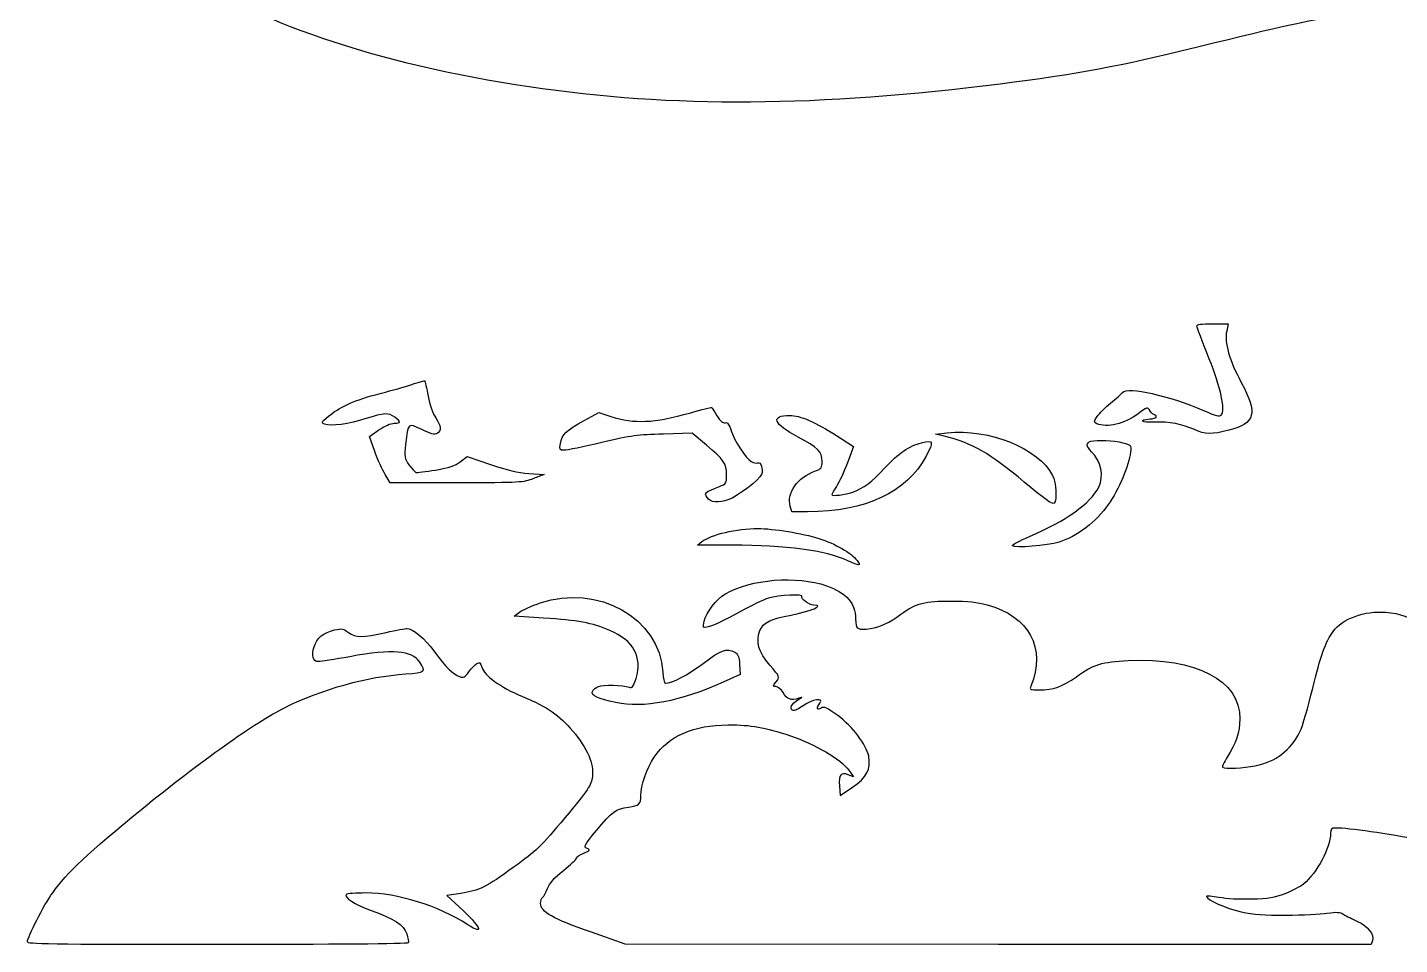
# Model space of a CAD drawing. Extents: x 0 to 500, y 0 to 193.
# Drawn here: x 4.1 to 67.2, y 0 to 42.2 of the extents above; entities that cross this region are included whole.
import ezdxf

# ---------------------------------------------------------------- set-up
doc = ezdxf.new("R2010")
doc.units = 0
doc.layers.add('Layer_1', color=7, linetype='CONTINUOUS')

msp = doc.modelspace()

# ---------------------------------------------------------------- linework, layer by layer
at = {"layer": 'Layer_1', "color": 7}
for points in [[(58.57401, 28.556453), (59.29424, 28.556453), (59.22214, 28.221153)], [(29.66564, 24.105153), (30.34379, 24.478663), (30.89827, 24.299513)], [(20.04099, 22.686203), (19.79269, 23.371203), (20.23107, 23.676893)], [(35.29619, 22.975143), (34.63758, 23.519393), (33.32035, 23.484693)], [(41.27529, 23.417393), (42.06527, 22.909583), (41.7805, 22.163433)], [(46.22424, 23.389123), (45.83405, 23.485323), (46.36598, 23.542823)], [(23.97578, 22.213903), (24.29088, 22.455563), (25.35945, 22.088923)], [(23.79979, 21.245963), (20.75561, 21.245963), (20.52244, 21.623593)], [(27.12996, 21.673073), (27.83191, 21.623873), (27.33794, 21.434923)], [(39.94616, 19.907683), (39.21744, 19.906683), (39.14914, 20.160723), (39.1491, 20.160393)], [(36.4787, 18.375313), (34.87798, 18.375313), (35.08708, 18.536563)], [(27.80455, 15.023503), (26.45999, 15.112303), (26.70299, 15.292683)], [(36.8185, 12.889893), (36.8395, 12.426293), (36.06788, 12.074503)], [(41.8413, 8.022323), (42.05861, 7.725283), (41.8215, 7.813783)], [(41.40992, 7.305983), (41.44332, 6.854673), (42.00938, 7.237423)], [(23.99396, 2.354723), (23.36145, 2.254543), (23.92327, 1.736913)], [(4.06686, 0.128003), (4.06682, 0.127763)], [(65.92935, 0.188013), (65.86285, 0.003393), (48.71349, 0.012393), (31.56412, 0.021393), (30.00434, 0.567373)]]:
    msp.add_lwpolyline(points, dxfattribs=at)
for points in [[(57.73663, 23.687943)], [(49.91465, 21.274603)], [(35.32563, 20.565343)], [(49.36862, 18.350573)], [(41.8028, 17.652493)], [(31.12502, 11.133683)]]:
    msp.add_lwpolyline(points, close=True, dxfattribs=at)
for points in [[(26.51482, 39.549153), (19.59176, 40.645183), (13.56145, 42.788433), (11.18241, 44.998483)], [(63.88797, 42.637733), (62.59206, 42.417053), (61.67598, 42.208143), (57.04788, 41.077913)], [(57.04788, 41.077913), (54.02121, 40.338753), (51.79077, 39.944483), (48.13937, 39.503153)], [(48.13937, 39.503153), (39.72306, 38.485893), (33.14241, 38.499893), (26.51482, 39.549153)], [(57.85379, 28.456653), (57.85379, 28.528553), (58.05527, 28.556453), (58.57401, 28.556453)], [(58.40629, 26.983083), (58.10242, 27.738663), (57.85379, 28.401773), (57.85379, 28.456653)], [(59.22214, 28.221153), (59.11135, 27.705983), (59.34691, 26.871203), (59.88736, 25.863663)], [(58.97231, 24.357853), (59.18158, 24.569653), (58.95581, 25.616653), (58.40629, 26.983083)], [(21.85636, 25.803103), (22.10576, 25.891803), (22.32224, 25.953413), (22.33742, 25.939953)], [(22.33742, 25.939953), (22.35262, 25.926453), (22.42462, 25.605453), (22.49738, 25.226533)], [(18.07064, 24.420963), (18.65237, 24.854673), (19.19314, 25.073583), (20.53509, 25.418643)], [(20.53509, 25.418643), (21.01238, 25.541363), (21.60696, 25.714373), (21.85636, 25.803103)], [(53.88618, 24.907523), (54.13108, 25.104843), (54.37795, 25.324233), (54.43478, 25.395053)], [(54.43478, 25.395053), (54.66485, 25.681753), (56.61205, 25.249303), (58.15912, 24.567923)], [(59.88736, 25.863663), (60.66176, 24.419973), (60.55039, 23.980823), (59.32905, 23.662143)], [(22.49738, 25.226533), (22.57018, 24.847613), (22.72585, 24.397533), (22.84333, 24.226363)], [(34.57442, 24.468813), (35.08304, 24.611223), (35.51215, 24.718693), (35.528, 24.707643)], [(35.528, 24.707643), (35.5439, 24.696543), (35.65664, 24.525143), (35.77864, 24.326663)], [(53.26389, 24.289853), (53.36129, 24.432253), (53.64129, 24.710203), (53.88618, 24.907523)], [(55.6713, 24.592043), (55.5966, 24.732853), (55.5538, 24.718693), (55.15759, 24.422193)], [(17.72965, 23.944923), (17.55501, 24.013123), (17.59109, 24.063443), (18.07064, 24.420963)], [(19.63644, 24.194033), (18.85195, 23.938023), (18.02437, 23.829903), (17.72965, 23.944923)], [(20.96704, 24.255233), (20.6719, 24.476153), (20.47288, 24.466993), (19.63644, 24.194033)], [(20.23107, 23.676893), (20.49628, 23.861853), (20.77241, 23.982603), (20.93014, 23.982603)], [(20.93014, 23.982603), (21.24923, 23.982603), (21.25677, 24.038303), (20.96704, 24.255233)], [(22.20376, 23.690743), (21.55385, 24.002503), (21.57837, 24.025053), (21.45624, 23.003383)], [(22.84333, 24.226363), (23.09454, 23.860323), (23.11474, 23.632923), (22.90673, 23.512533)], [(28.57593, 23.047783), (28.65563, 23.462323), (28.862, 23.662533), (29.66564, 24.105153)], [(30.89827, 24.299513), (31.99092, 23.946483), (32.8502, 23.986053), (34.57442, 24.468813)], [(35.77864, 24.326663), (35.92571, 24.087403), (36.05127, 23.979383), (36.15122, 24.006133)], [(36.15122, 24.006133), (36.2591, 24.035033), (36.33936, 23.930033), (36.43338, 23.637053)], [(39.50785, 23.348963), (38.36651, 23.949723), (38.22048, 24.342893), (39.13812, 24.344413)], [(39.13812, 24.344413), (39.5894, 24.345283), (40.3353, 24.021623), (41.27529, 23.417393)], [(53.24749, 23.960113), (53.10741, 24.021913), (53.1095, 24.064083), (53.26389, 24.289853)], [(55.15759, 24.422193), (54.53125, 23.953463), (53.71194, 23.755263), (53.24749, 23.960113)], [(55.89634, 24.029143), (55.31339, 24.001043), (55.13559, 24.132943), (55.69431, 24.179063)], [(55.87025, 24.387803), (55.80565, 24.415603), (55.71612, 24.507553), (55.6713, 24.592043)], [(55.69431, 24.179063), (55.99671, 24.204063), (56.07663, 24.298853), (55.87025, 24.387803)], [(57.73663, 23.687873), (57.1967, 23.943733), (56.56266, 24.061303), (55.89634, 24.029143)], [(58.15912, 24.567923), (58.72338, 24.319413), (58.89142, 24.276003), (58.97231, 24.357853)], [(22.90673, 23.512533), (22.79004, 23.445033), (22.63311, 23.484833), (22.20376, 23.690743)], [(33.32035, 23.484693), (32.11172, 23.452893), (31.87839, 23.420693), (30.4904, 23.094343)], [(36.43338, 23.637053), (36.58728, 23.157483), (37.10555, 22.361993), (37.35962, 22.215373)], [(49.91466, 21.274613), (48.33427, 22.606223), (47.52988, 23.067123), (46.22424, 23.389123)], [(46.36598, 23.542823), (48.28754, 23.750453), (50.59037, 22.820583), (51.21573, 21.584523)], [(59.32905, 23.662143), (58.545, 23.457573), (58.2113, 23.462973), (57.73663, 23.687943)], [(21.45624, 23.003383), (21.39194, 22.465513), (21.41194, 22.347753), (21.6145, 22.070843)], [(28.74708, 22.738673), (28.54104, 22.738673), (28.52281, 22.771573), (28.57593, 23.047783)], [(30.4904, 23.094343), (29.65841, 22.898723), (28.87392, 22.738673), (28.74708, 22.738673)], [(36.22428, 21.606013), (36.21828, 22.131613), (36.0916, 22.317883), (35.29619, 22.975143)], [(40.61612, 22.223933), (40.61112, 22.678123), (40.42577, 22.865803), (39.50785, 23.348963)], [(43.50338, 21.934913), (44.10754, 22.591883), (44.62975, 22.947393), (45.18913, 23.082563)], [(45.18913, 23.082563), (45.74091, 23.215883), (45.76393, 23.146963), (45.39564, 22.464633)], [(53.00715, 22.673953), (52.75857, 22.923073), (52.74839, 23.090053), (52.97805, 23.151513)], [(52.97805, 23.151513), (53.26051, 23.227113), (54.03783, 23.193713), (54.45096, 23.088213)], [(54.45096, 23.088213), (54.82019, 22.993913), (54.83368, 22.977063), (54.79727, 22.654143)], [(20.52244, 21.623593), (20.39421, 21.831273), (20.17756, 22.309453), (20.04099, 22.686203)], [(22.8374, 21.830433), (23.47531, 21.940313), (23.73162, 22.026653), (23.97578, 22.213903)], [(25.35945, 22.088923), (26.15396, 21.816303), (26.60804, 21.709653), (27.12996, 21.673073)], [(37.35962, 22.215373), (37.45712, 22.159173), (37.58696, 22.134673), (37.64821, 22.161073)], [(37.64821, 22.161073), (37.79837, 22.225773), (37.91699, 21.868433), (37.8277, 21.620343)], [(45.39564, 22.464633), (44.49102, 20.788613), (42.62395, 19.912573), (39.94616, 19.907683)], [(40.31814, 21.790613), (40.57617, 21.884613), (40.61944, 21.947523), (40.61612, 22.223933)], [(41.7805, 22.163433), (41.62387, 21.753063), (41.39747, 21.262413), (41.2774, 21.073113)], [(53.33643, 21.046873), (53.58792, 21.563843), (53.45387, 22.226253), (53.00715, 22.673953)], [(54.79727, 22.654143), (54.72847, 22.043843), (54.25367, 20.918253), (53.77956, 20.241503)], [(21.6145, 22.070843), (21.74201, 21.896543), (21.88409, 21.739233), (21.93024, 21.721273)], [(21.93024, 21.721273), (21.97634, 21.703273), (22.38461, 21.752473), (22.8374, 21.830433)], [(35.89171, 21.070173), (36.20382, 21.190753), (36.22886, 21.231103), (36.22428, 21.606013)], [(37.8277, 21.620343), (37.743, 21.385043), (36.74626, 20.627313), (36.31851, 20.473043)], [(39.1491, 20.160393), (38.98088, 20.785693), (39.4835, 21.486593), (40.31814, 21.790613)], [(42.02394, 20.817933), (42.54134, 21.003523), (42.88657, 21.264173), (43.50338, 21.934913)], [(51.21573, 21.584523), (51.391, 21.238093), (51.43068, 20.466213), (51.28163, 20.302283)], [(27.33794, 21.434923), (26.84626, 21.246843), (26.82994, 21.245963), (23.79979, 21.245963)], [(35.32563, 20.565403), (35.18289, 20.783873), (35.20754, 20.805843), (35.89171, 21.070173)], [(41.2774, 21.073113), (41.15733, 20.883813), (41.05908, 20.716093), (41.05908, 20.700393)], [(51.28163, 20.302283), (51.21533, 20.229383), (50.82899, 20.504193), (49.91465, 21.274603)], [(50.14962, 18.775463), (51.82388, 19.478503), (52.97128, 20.296323), (53.33643, 21.046873)], [(36.31851, 20.473043), (35.84282, 20.301513), (35.47573, 20.335643), (35.32563, 20.565343)], [(41.05908, 20.700393), (41.05908, 20.616693), (41.67064, 20.691393), (42.02394, 20.817933)], [(53.77956, 20.241503), (53.22673, 19.452403), (52.32556, 18.762413), (51.52412, 18.514633)], [(35.08708, 18.536563), (35.51711, 18.868143), (36.68093, 19.140813), (37.66626, 19.140813)], [(37.66626, 19.140813), (38.35869, 19.140813), (39.72477, 18.918093), (40.46184, 18.685023)], [(41.8028, 17.652493), (40.74735, 18.134603), (38.97429, 18.375313), (36.4787, 18.375313)], [(40.46184, 18.685023), (41.20484, 18.450083), (41.97288, 18.008383), (42.22159, 17.672993)], [(49.3686, 18.350613), (49.3342, 18.389413), (49.68564, 18.580623), (50.14962, 18.775463)], [(51.52412, 18.514633), (50.9607, 18.340443), (49.47764, 18.227563), (49.36862, 18.350573)], [(42.22159, 17.672993), (42.41529, 17.411763), (42.33807, 17.407993), (41.8028, 17.652493)], [(27.65486, 15.716433), (30.29412, 16.622523), (33.14555, 15.014803), (33.29019, 12.539063)], [(36.16928, 16.135623), (37.32415, 16.817003), (39.46043, 16.988473), (40.81295, 16.508363)], [(40.81295, 16.508363), (41.7453, 16.177393), (42.15676, 15.709263), (42.15676, 14.979463)], [(35.18826, 14.872933), (35.28696, 15.295053), (35.746, 15.885883), (36.16928, 16.135623)], [(38.15018, 15.936073), (37.90869, 15.859473), (37.34063, 15.591673), (36.88783, 15.341053)], [(39.68943, 16.005073), (39.80531, 16.135833), (38.61088, 16.082273), (38.15018, 15.936073)], [(40.2358, 15.619533), (40.01873, 15.619533), (39.60591, 15.910833), (39.68943, 16.005073)], [(44.24238, 15.198513), (44.922, 15.696103), (45.3606, 15.811593), (46.54753, 15.805513)], [(46.54753, 15.805513), (47.34704, 15.801513), (47.73323, 15.761113), (48.20278, 15.632663)], [(26.70299, 15.292683), (26.83664, 15.391883), (27.26498, 15.582583), (27.65486, 15.716433)], [(36.88783, 15.341053), (36.02122, 14.861383), (35.64655, 14.684803), (35.31393, 14.599283)], [(37.75879, 14.452653), (37.89664, 14.809663), (38.25203, 14.984653), (39.19361, 15.159133)], [(39.19361, 15.159133), (40.09707, 15.326553), (40.76028, 15.619533), (40.2358, 15.619533)], [(42.84855, 14.544373), (43.30123, 14.615573), (43.70499, 14.805063), (44.24238, 15.198513)], [(48.20278, 15.632663), (50.14764, 15.100743), (50.9331, 13.638873), (50.21495, 11.887703)], [(64.11419, 14.406313), (64.55144, 14.999173), (65.56471, 15.368603), (66.534, 15.288543)], [(66.534, 15.288543), (67.20826, 15.232843), (67.63538, 15.076873), (68.29911, 14.643913)], [(18.19366, 14.476263), (18.53429, 14.554663), (18.59019, 14.544763), (18.83089, 14.363663)], [(20.56385, 14.357663), (21.03404, 14.462373), (21.46246, 14.548053), (21.5159, 14.548053)], [(21.5159, 14.548053), (21.78645, 14.548053), (22.34168, 14.079583), (22.79236, 13.471063)], [(30.8466, 14.454613), (30.02541, 14.798523), (29.37817, 14.919563), (27.80455, 15.023503)], [(35.31393, 14.599283), (35.13128, 14.552383), (35.11936, 14.578283), (35.18826, 14.872933)], [(42.15676, 14.979463), (42.15676, 14.508653), (42.24966, 14.450193), (42.84855, 14.544373)], [(17.25024, 13.702083), (17.38252, 14.113723), (17.68035, 14.358133), (18.19366, 14.476263)], [(18.83089, 14.363663), (19.16276, 14.113943), (19.46551, 14.112863), (20.56385, 14.357663)], [(32.05611, 12.245203), (32.35892, 13.240273), (31.94626, 13.994073), (30.8466, 14.454613)], [(38.20952, 12.858613), (37.67706, 13.473173), (37.55173, 13.916403), (37.75879, 14.452653)], [(63.18025, 11.791973), (63.52645, 13.243753), (63.77977, 13.952863), (64.11419, 14.406313)], [(17.4472, 13.016883), (17.19525, 13.016883), (17.11725, 13.288233), (17.25024, 13.702083)], [(22.10908, 12.989553), (21.73578, 13.538143), (20.8794, 13.606133), (18.88884, 13.245203)], [(22.79236, 13.471063), (23.34755, 12.721433), (23.62639, 12.443333), (23.94028, 12.326183)], [(35.14917, 12.938373), (35.97017, 13.564363), (36.21436, 13.650873), (36.60218, 13.453113)], [(36.60218, 13.453113), (36.7473, 13.379113), (36.80294, 13.234243), (36.8185, 12.889893)], [(18.88884, 13.245203), (18.19628, 13.119633), (17.54755, 13.016883), (17.4472, 13.016883)], [(21.46014, 12.449803), (22.37676, 12.507703), (22.41519, 12.539703), (22.10908, 12.989553)], [(24.36283, 12.542293), (24.48097, 12.703793), (24.64961, 12.877593), (24.73757, 12.928493)], [(24.73757, 12.928493), (24.871, 13.005693), (24.90913, 12.977793), (24.96776, 12.759823)], [(24.96776, 12.759823), (25.0713, 12.374943), (25.80062, 11.849013), (26.83508, 11.413273)], [(33.40705, 12.022353), (33.71433, 12.020353), (34.45746, 12.410943), (35.14917, 12.938373)], [(38.50583, 12.088293), (38.68363, 12.304323), (38.67874, 12.317053), (38.20952, 12.858613)], [(52.31042, 12.325433), (53.08564, 12.886943), (53.49024, 13.012373), (54.6995, 13.066083)], [(54.6995, 13.066083), (57.82507, 13.204893), (59.83248, 12.158313), (59.82832, 10.392123)], [(15.88531, 10.895653), (17.6425, 11.764333), (19.70305, 12.338773), (21.46014, 12.449803)], [(23.94028, 12.326183), (24.11726, 12.260083), (24.17981, 12.292083), (24.36283, 12.542293)], [(36.06788, 12.074503), (34.12266, 11.187663), (32.38229, 10.856403), (31.12502, 11.133683)], [(31.73996, 11.840103), (31.88391, 11.794503), (31.94137, 11.868103), (32.05611, 12.245203)], [(33.29019, 12.539063), (33.30679, 12.255213), (33.35939, 12.022693), (33.40705, 12.022353)], [(38.49023, 11.868613), (38.34684, 11.868613), (38.34891, 11.897613), (38.50583, 12.088293)], [(50.59972, 11.715463), (51.24768, 11.715463), (51.6822, 11.870403), (52.31042, 12.325433)], [(26.83508, 11.413273), (28.00606, 10.920023), (28.52291, 10.564943), (29.14619, 9.825533)], [(31.12496, 11.133653), (30.31375, 11.312563), (29.98588, 11.467063), (30.05068, 11.639863)], [(30.05068, 11.639863), (30.08308, 11.726263), (30.20722, 11.833363), (30.32657, 11.877903)], [(30.32657, 11.877903), (30.55092, 11.961603), (31.43044, 11.938103), (31.73996, 11.840103)], [(38.8179, 11.597363), (38.7285, 11.746553), (38.58106, 11.868613), (38.49023, 11.868613)], [(39.5412, 11.331103), (39.19028, 11.212093), (39.00868, 11.278903), (38.8179, 11.597363)], [(39.4949, 11.254103), (39.74331, 11.388823), (39.75151, 11.402463), (39.5412, 11.331103)], [(40.51413, 11.108193), (40.71811, 11.373983), (40.15981, 11.289033), (39.74602, 10.991313)], [(50.21495, 11.887703), (50.14975, 11.728843), (50.17965, 11.715463), (50.59972, 11.715463)], [(62.59152, 9.793563), (62.70951, 10.029593), (62.97444, 10.928883), (63.18025, 11.791973)], [(9.32039, 6.229183), (12.0233, 8.432533), (14.58217, 10.251423), (15.88531, 10.895653)], [(39.28541, 10.766183), (39.09624, 10.847683), (39.20271, 11.095623), (39.4949, 11.254103)], [(39.74602, 10.991313), (39.54349, 10.845593), (39.33622, 10.744293), (39.28541, 10.766183)], [(40.57113, 10.876973), (40.36671, 10.758663), (40.33734, 10.877843), (40.51413, 11.108193)], [(41.33401, 10.538973), (40.82783, 10.912253), (40.71697, 10.961373), (40.57113, 10.876973)], [(32.8934, 8.626113), (33.55333, 9.598923), (34.72176, 10.108013), (36.29455, 10.108013)], [(36.29455, 10.108013), (37.37664, 10.108013), (37.93884, 10.008713), (39.16269, 9.601453)], [(42.75739, 8.669603), (42.65142, 9.206893), (42.02534, 10.029143), (41.33401, 10.538973)], [(59.82832, 10.392123), (59.82632, 9.770243), (59.65489, 9.247183), (59.2483, 8.627853)], [(29.14619, 9.825533), (29.82096, 9.025053), (30.12823, 8.314353), (30.05224, 7.729933)], [(39.16269, 9.601453), (40.29198, 9.225653), (41.46833, 8.532153), (41.8413, 8.022323)], [(60.53062, 8.225973), (61.51086, 8.431703), (62.1561, 8.922493), (62.59152, 9.793563)], [(32.2778, 6.854663), (32.2838, 7.334723), (32.56288, 8.138893), (32.8934, 8.626113)], [(42.00938, 7.237423), (42.66814, 7.682843), (42.87419, 8.077363), (42.75739, 8.669603)], [(59.2483, 8.627853), (59.09595, 8.395773), (58.99976, 8.186033), (59.03456, 8.161773)], [(59.03456, 8.161773), (59.15185, 8.079973), (60.01042, 8.116873), (60.53062, 8.225973)], [(30.05224, 7.729933), (30.00044, 7.331673), (29.85927, 7.120023), (28.79042, 5.838363)], [(41.8215, 7.813783), (41.47258, 7.944003), (41.3719, 7.819783), (41.40992, 7.305983)], [(30.23941, 5.255083), (30.9421, 6.111563), (31.13753, 6.254143), (31.70912, 6.327413)], [(31.70912, 6.327413), (32.19832, 6.390113), (32.27318, 6.459523), (32.2778, 6.854663)], [(5.22713, 2.388783), (5.90273, 3.326923), (6.84754, 4.213373), (9.32039, 6.229183)], [(28.79042, 5.838363), (27.71074, 4.543703), (27.46963, 4.310533), (26.44705, 3.572093)], [(29.80561, 4.424303), (29.63825, 4.489603), (29.68529, 4.579713), (30.23941, 5.255083)], [(63.99929, 5.112793), (63.99529, 4.455153), (63.3788, 3.303473), (62.75432, 2.785923)], [(64.24789, 5.361273), (64.04267, 5.361273), (64.00064, 5.319473), (63.99929, 5.112793)], [(68.19546, 4.792223), (66.60469, 5.106883), (64.8451, 5.360533), (64.24789, 5.361273)], [(29.65357, 4.206953), (29.95178, 4.333423), (29.97037, 4.360003), (29.80561, 4.424303)], [(28.71602, 3.411393), (29.0448, 3.672543), (29.31381, 3.925963), (29.31381, 3.974543)], [(29.31381, 3.974543), (29.31381, 4.023143), (29.4667, 4.127703), (29.65357, 4.206953)], [(26.44705, 3.572093), (25.14105, 2.628983), (24.86704, 2.493003), (23.99396, 2.354723)], [(27.98902, 2.578693), (28.07832, 2.825903), (28.30309, 3.083403), (28.71602, 3.411393)], [(27.76353, 2.179333), (27.81653, 2.202133), (27.91795, 2.381873), (27.98902, 2.578693)], [(62.75432, 2.785923), (62.60471, 2.661933), (62.21888, 2.460393), (61.89693, 2.338063)], [(4.06682, 0.127763), (4.06682, 0.356803), (4.81815, 1.820863), (5.22713, 2.388783)], [(18.729, 2.309183), (18.6111, 2.176153), (19.10923, 1.858393), (19.87642, 1.577253)], [(19.6331, 2.375683), (19.16878, 2.376553), (18.76193, 2.346283), (18.729, 2.309183)], [(24.31943, 0.913993), (22.94741, 1.795933), (21.09437, 2.373913), (19.6331, 2.375683)], [(27.66723, 1.889453), (27.66723, 2.026073), (27.71053, 2.156513), (27.76353, 2.179333)], [(58.86919, 2.168943), (58.55224, 2.228443), (58.29291, 2.250343), (58.29291, 2.217443)], [(58.29291, 2.217443), (58.29291, 2.062623), (59.194, 1.664863), (59.88456, 1.514843)], [(60.37853, 2.088143), (59.79655, 2.070943), (59.22865, 2.101343), (58.86919, 2.168943)], [(61.89693, 2.338063), (61.40933, 2.152793), (61.15573, 2.111053), (60.37853, 2.088143)], [(19.87642, 1.577253), (20.96504, 1.178313), (21.35802, 0.918573), (21.51009, 0.497413)], [(23.92327, 1.736913), (24.91141, 0.826493), (25.11569, 0.402153), (24.31943, 0.913993)], [(30.00434, 0.567373), (28.23723, 1.186073), (27.66723, 1.508523), (27.66723, 1.889453)], [(59.88456, 1.514843), (60.50743, 1.379523), (60.9024, 1.349393), (61.97018, 1.355743)], [(61.97018, 1.355743), (62.69466, 1.359743), (63.53439, 1.399343), (63.83626, 1.443143)], [(63.83626, 1.443143), (64.30579, 1.511243), (64.41683, 1.503543), (64.60464, 1.390243)], [(64.60464, 1.390243), (64.72539, 1.317443), (65.00919, 1.173573), (65.23532, 1.070623)], [(65.23532, 1.070623), (65.71252, 0.853373), (66.02554, 0.455293), (65.92935, 0.188013)], [(12.78705, 0.003733), (4.81446, 0.003733), (4.06686, 0.014433), (4.06686, 0.128003)], [(21.57159, 0.076333), (21.53189, 0.031533), (18.16776, 0.003733), (12.78705, 0.003733)], [(21.51009, 0.497413), (21.57929, 0.305763), (21.60699, 0.116273), (21.57159, 0.076333)]]:
    msp.add_open_spline(points, degree=3, dxfattribs=at)

doc.saveas('drawing.dxf')
